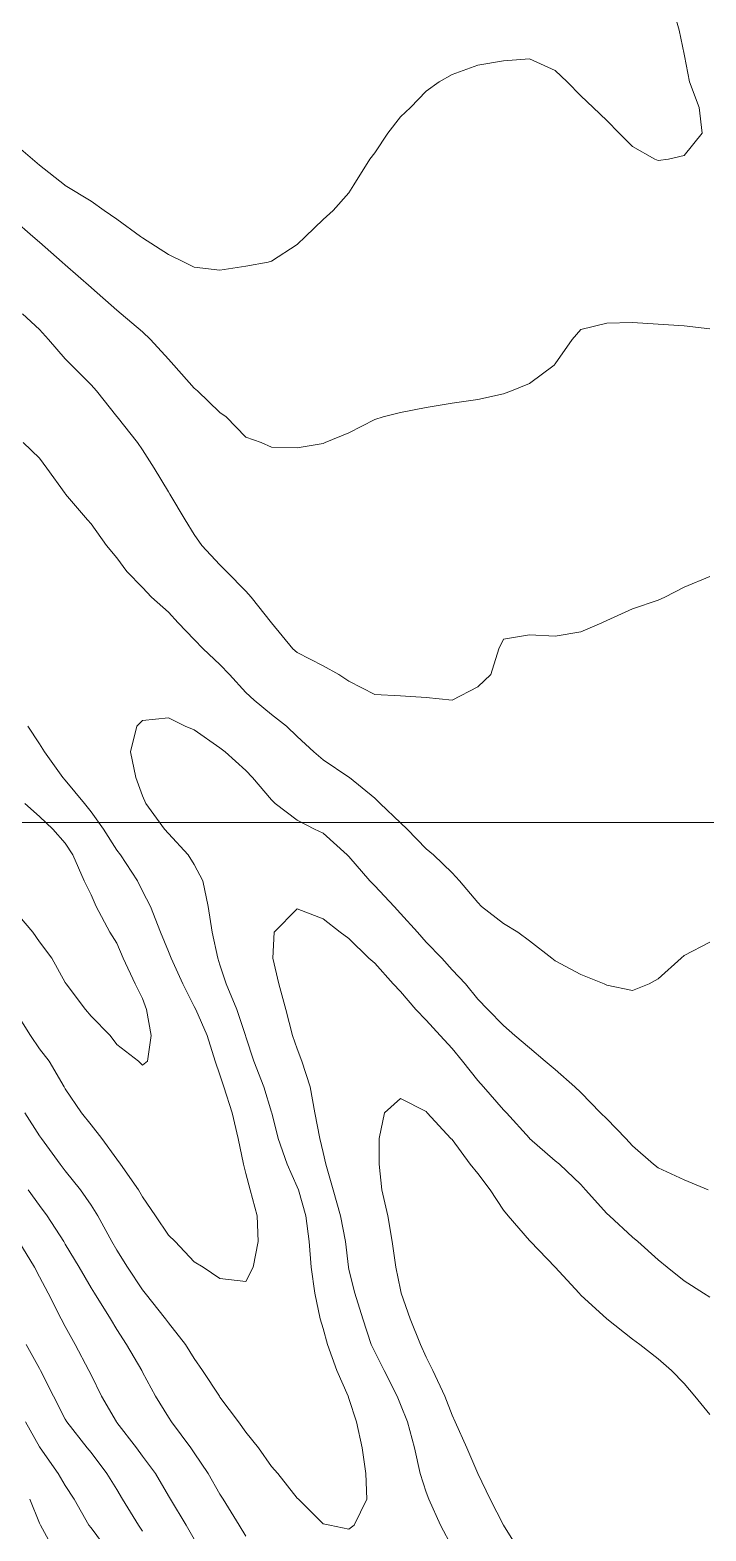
# Model space of a CAD drawing. Header units: centimetres. Extents: x 0 to 642158, y -847 to 649707.
# Drawn here: x 617129.57 to 617142.67, y 620573.64 to 620602.75 of the extents above; entities that cross this region are included whole.
import ezdxf

# ---------------------------------------------------------------- set-up
doc = ezdxf.new("R2010")
doc.units = ezdxf.units.CM
doc.header["$MEASUREMENT"] = 0
doc.layers.add('MEV_grille', color=254, linetype='Continuous', lineweight=9)
doc.layers.add('WAL_topographie 0.5', color=253, linetype='Continuous', lineweight=20)

# ---------------------------------------------------------------- blocks, each defined once
blk = doc.blocks.new('*U114')
at = {"layer": 'MEV_grille', "transparency": 33554687}
blk.add_lwpolyline([(-1338.461, 0), (1338.461, 0)], dxfattribs=at)
blk = doc.blocks.new('*U115')
at = {"layer": 'MEV_grille', "color": 0, "linetype": 'ByBlock', "lineweight": -2, "transparency": 16777216}
blk.add_blockref('*U114', (0, -1800), dxfattribs=at)

msp = doc.modelspace()

# ---------------------------------------------------------------- linework, layer by layer
at = {"layer": 'WAL_topographie 0.5'}
for points in [[(617142.01, 620603.25), (617142.155, 620602.75), (617142.25, 620602.281), (617142.256, 620602.25), (617142.358, 620601.75), (617142.541, 620601.25), (617142.599, 620600.75), (617142.25, 620600.318), (617141.95, 620600.25), (617141.75, 620600.222), (617141.684, 620600.25), (617141.25, 620600.495), (617140.993, 620600.75), (617140.75, 620600.995), (617140.488, 620601.25), (617140.25, 620601.479), (617139.981, 620601.75), (617139.75, 620601.967), (617139.25, 620602.195), (617138.75, 620602.157), (617138.25, 620602.069), (617137.75, 620601.89), (617137.5, 620601.75), (617137.25, 620601.566), (617136.943, 620601.25), (617136.75, 620601.07), (617136.508, 620600.75), (617136.25, 620600.369), (617136.156, 620600.25), (617135.849, 620599.75), (617135.75, 620599.594), (617135.444, 620599.25), (617135.25, 620599.075), (617134.908, 620598.75), (617134.75, 620598.595), (617134.25, 620598.27), (617134.185, 620598.25)], [(617134.185, 620598.25), (617133.75, 620598.169), (617133.25, 620598.092), (617132.75, 620598.149), (617132.558, 620598.25), (617132.25, 620598.401), (617131.75, 620598.719), (617131.708, 620598.75), (617131.25, 620599.08), (617131.003, 620599.25), (617130.75, 620599.43), (617130.25, 620599.738), (617130.234, 620599.75), (617129.75, 620600.129), (617129.616, 620600.25), (617129.25, 620600.559)], [(617135.291, 620594.75), (617135.25, 620594.73), (617134.75, 620594.647), (617134.25, 620594.661), (617134.05, 620594.75), (617133.75, 620594.854), (617133.369, 620595.25), (617133.25, 620595.33), (617132.813, 620595.75), (617132.75, 620595.807), (617132.358, 620596.25), (617132.25, 620596.369), (617131.901, 620596.75), (617131.75, 620596.895), (617131.336, 620597.25), (617131.25, 620597.316), (617130.76, 620597.75), (617130.75, 620597.758), (617130.25, 620598.196), (617130.193, 620598.25), (617129.75, 620598.636), (617129.621, 620598.75), (617129.25, 620599.07)], [(617142.75, 620592.154), (617142.25, 620591.945), (617141.879, 620591.75), (617141.75, 620591.69), (617141.25, 620591.522), (617140.75, 620591.299), (617140.653, 620591.25), (617140.25, 620591.081), (617139.75, 620590.996), (617139.25, 620591.021), (617138.75, 620590.933), (617138.66, 620590.75), (617138.504, 620590.25), (617138.25, 620590.011), (617137.75, 620589.75), (617137.75, 620589.75), (617137.75, 620589.75), (617137.25, 620589.801), (617136.75, 620589.834), (617136.25, 620589.865), (617135.75, 620590.124), (617135.552, 620590.25), (617135.25, 620590.42), (617134.75, 620590.675), (617134.666, 620590.75), (617134.25, 620591.25), (617134.25, 620591.25), (617133.856, 620591.75), (617133.75, 620591.868), (617133.376, 620592.25), (617133.25, 620592.376), (617132.898, 620592.75), (617132.75, 620592.966), (617132.572, 620593.25), (617132.277, 620593.75), (617132.25, 620593.794), (617131.977, 620594.25), (617131.75, 620594.607), (617131.653, 620594.75), (617131.257, 620595.25), (617131.25, 620595.258), (617130.854, 620595.75), (617130.75, 620595.869), (617130.371, 620596.25), (617130.25, 620596.376), (617129.926, 620596.75), (617129.75, 620596.941), (617129.421, 620597.25)], [(617142.75, 620596.958), (617142.25, 620597.013), (617141.75, 620597.044), (617141.25, 620597.077), (617140.75, 620597.067), (617140.25, 620596.944), (617140.079, 620596.75), (617139.75, 620596.278), (617139.73, 620596.25), (617139.25, 620595.894), (617138.905, 620595.75), (617138.75, 620595.694), (617138.25, 620595.582), (617137.75, 620595.512), (617137.25, 620595.429), (617136.75, 620595.331), (617136.412, 620595.25), (617136.25, 620595.194), (617135.75, 620594.937), (617135.291, 620594.75)], [(617142.75, 620585.06), (617142.25, 620584.797), (617142.192, 620584.75), (617141.75, 620584.346), (617141.57, 620584.25), (617141.25, 620584.123), (617140.75, 620584.226), (617140.698, 620584.25), (617140.25, 620584.432), (617139.75, 620584.696), (617139.683, 620584.75), (617139.25, 620585.081), (617139.026, 620585.25), (617138.75, 620585.421), (617138.324, 620585.75), (617138.25, 620585.825), (617137.894, 620586.25), (617137.75, 620586.401), (617137.389, 620586.75), (617137.25, 620586.869), (617136.878, 620587.25), (617136.75, 620587.374), (617136.357, 620587.75), (617136.25, 620587.85), (617135.759, 620588.25), (617135.75, 620588.256), (617135.25, 620588.597), (617135.07, 620588.75), (617134.75, 620589.048), (617134.539, 620589.25), (617134.25, 620589.474), (617133.913, 620589.75), (617133.75, 620589.904), (617133.433, 620590.25), (617133.25, 620590.444), (617132.925, 620590.75), (617132.75, 620590.929), (617132.439, 620591.25), (617132.25, 620591.462), (617131.923, 620591.75), (617131.75, 620591.936), (617131.445, 620592.25), (617131.25, 620592.511), (617131.047, 620592.75), (617130.75, 620593.174), (617130.684, 620593.25), (617130.256, 620593.75), (617130.25, 620593.759), (617129.893, 620594.25), (617129.75, 620594.446), (617129.435, 620594.75)], [(617142.718, 620580.25), (617142.25, 620580.45), (617141.75, 620580.68), (617141.656, 620580.75), (617141.25, 620581.104), (617141.12, 620581.25), (617140.75, 620581.632), (617140.627, 620581.75), (617140.25, 620582.139), (617140.131, 620582.25), (617139.75, 620582.586), (617139.557, 620582.75), (617139.25, 620583.009), (617138.965, 620583.25), (617138.75, 620583.438), (617138.443, 620583.75), (617138.25, 620583.952), (617138.01, 620584.25), (617137.75, 620584.524), (617137.55, 620584.75), (617137.25, 620585.06), (617137.078, 620585.25), (617136.75, 620585.614), (617136.625, 620585.75), (617136.25, 620586.151), (617136.159, 620586.25), (617135.75, 620586.717), (617135.716, 620586.75), (617135.25, 620587.174), (617135.083, 620587.25), (617134.75, 620587.424), (617134.321, 620587.75), (617134.25, 620587.819), (617133.88, 620588.25), (617133.75, 620588.385), (617133.353, 620588.75), (617133.25, 620588.829), (617132.75, 620589.177), (617132.577, 620589.25), (617132.25, 620589.412), (617131.75, 620589.355), (617131.637, 620589.25), (617131.515, 620588.75), (617131.616, 620588.25), (617131.75, 620587.896), (617131.813, 620587.75), (617132.174, 620587.25), (617132.25, 620587.166), (617132.633, 620586.75), (617132.75, 620586.563), (617132.92, 620586.25), (617133.02, 620585.75), (617133.096, 620585.25), (617133.206, 620584.75), (617133.25, 620584.621), (617133.37, 620584.25), (617133.576, 620583.75), (617133.742, 620583.25), (617133.75, 620583.222), (617133.906, 620582.75), (617134.103, 620582.25), (617134.25, 620581.763), (617134.254, 620581.75), (617134.38, 620581.25), (617134.552, 620580.75), (617134.75, 620580.313), (617134.773, 620580.25), (617134.916, 620579.75), (617134.979, 620579.25), (617135.016, 620578.75), (617135.087, 620578.25), (617135.193, 620577.75), (617135.25, 620577.563), (617135.337, 620577.25), (617135.519, 620576.75), (617135.736, 620576.25), (617135.75, 620576.208), (617135.895, 620575.75), (617136.006, 620575.25), (617136.076, 620574.75), (617136.1, 620574.25), (617135.852, 620573.75)], [(617129.523, 620589.25), (617129.75, 620588.902), (617129.846, 620588.75), (617130.205, 620588.25), (617130.25, 620588.201), (617130.62, 620587.75), (617130.75, 620587.589), (617130.992, 620587.25), (617131.25, 620586.84), (617131.321, 620586.75), (617131.648, 620586.25), (617131.75, 620586.045), (617131.9, 620585.75), (617132.098, 620585.25), (617132.25, 620584.879), (617132.302, 620584.75), (617132.53, 620584.25), (617132.75, 620583.808), (617132.779, 620583.75), (617133.002, 620583.25), (617133.16, 620582.75), (617133.25, 620582.484), (617133.328, 620582.25), (617133.488, 620581.75), (617133.604, 620581.25), (617133.707, 620580.75), (617133.75, 620580.573), (617133.836, 620580.25), (617133.971, 620579.75), (617133.992, 620579.25), (617133.891, 620578.75)], [(617129.469, 620587.75), (617129.75, 620587.498), (617130.007, 620587.25), (617130.25, 620586.976), (617130.396, 620586.75), (617130.615, 620586.25), (617130.75, 620585.976), (617130.849, 620585.75), (617131.116, 620585.25), (617131.25, 620585.039), (617131.371, 620584.75), (617131.607, 620584.25), (617131.75, 620583.966), (617131.825, 620583.75), (617131.915, 620583.25), (617131.846, 620582.75)], [(617131.846, 620582.75), (617131.75, 620582.674), (617131.667, 620582.75), (617131.25, 620583.075), (617131.121, 620583.25), (617130.75, 620583.619), (617130.64, 620583.75), (617130.268, 620584.25), (617130.25, 620584.275), (617129.992, 620584.75), (617129.75, 620585.065), (617129.619, 620585.25), (617129.25, 620585.682)], [(617142.75, 620578.172), (617142.627, 620578.25), (617142.25, 620578.488), (617141.919, 620578.75), (617141.75, 620578.895), (617141.353, 620579.25), (617141.25, 620579.338), (617140.801, 620579.75), (617140.75, 620579.796), (617140.34, 620580.25), (617140.25, 620580.355), (617139.833, 620580.75), (617139.75, 620580.814), (617139.255, 620581.25), (617139.25, 620581.254), (617138.804, 620581.75), (617138.75, 620581.806), (617138.362, 620582.25), (617138.25, 620582.373), (617137.956, 620582.75), (617137.75, 620582.998), (617137.523, 620583.25), (617137.25, 620583.546), (617137.05, 620583.75), (617136.75, 620584.1), (617136.609, 620584.25), (617136.25, 620584.648), (617136.139, 620584.75), (617135.75, 620585.132), (617135.582, 620585.25), (617135.25, 620585.508), (617134.75, 620585.707), (617134.304, 620585.25), (617134.275, 620584.75), (617134.389, 620584.25), (617134.528, 620583.75), (617134.659, 620583.25), (617134.75, 620582.986), (617134.839, 620582.75), (617134.998, 620582.25), (617135.088, 620581.75), (617135.186, 620581.25), (617135.25, 620580.98), (617135.306, 620580.75), (617135.442, 620580.25), (617135.588, 620579.75), (617135.683, 620579.25), (617135.741, 620578.75), (617135.75, 620578.709), (617135.868, 620578.25), (617136.019, 620577.75), (617136.184, 620577.25), (617136.25, 620577.111), (617136.431, 620576.75), (617136.685, 620576.25), (617136.75, 620576.091), (617136.888, 620575.75), (617137.02, 620575.25), (617137.134, 620574.75), (617137.25, 620574.385), (617137.297, 620574.25), (617137.526, 620573.75), (617137.75, 620573.319)], [(617133.891, 620578.75), (617133.75, 620578.478), (617133.25, 620578.531), (617132.925, 620578.75), (617132.75, 620578.859), (617132.379, 620579.25), (617132.25, 620579.376), (617132.003, 620579.75), (617131.75, 620580.116), (617131.673, 620580.25), (617131.323, 620580.75), (617131.25, 620580.847), (617130.961, 620581.25), (617130.75, 620581.513), (617130.565, 620581.75), (617130.25, 620582.212), (617130.228, 620582.25), (617129.935, 620582.75), (617129.75, 620582.99), (617129.574, 620583.25), (617129.257, 620583.75)], [(617142.75, 620575.896), (617142.459, 620576.25), (617142.25, 620576.495), (617142.007, 620576.75), (617141.75, 620576.974), (617141.389, 620577.25), (617141.25, 620577.353), (617140.753, 620577.75), (617140.75, 620577.753), (617140.25, 620578.209), (617140.213, 620578.25), (617139.753, 620578.75), (617139.75, 620578.753), (617139.269, 620579.25), (617139.25, 620579.269), (617138.836, 620579.75), (617138.75, 620579.857), (617138.491, 620580.25), (617138.25, 620580.571), (617138.104, 620580.75), (617137.75, 620581.228), (617137.728, 620581.25), (617137.268, 620581.75), (617137.25, 620581.771), (617136.75, 620582.022), (617136.442, 620581.75), (617136.339, 620581.25), (617136.338, 620580.75), (617136.391, 620580.25), (617136.507, 620579.75), (617136.592, 620579.25), (617136.661, 620578.75), (617136.75, 620578.313), (617136.765, 620578.25), (617136.937, 620577.75), (617137.14, 620577.25), (617137.25, 620577.004), (617137.375, 620576.75), (617137.609, 620576.25), (617137.75, 620575.88), (617137.809, 620575.75), (617138.04, 620575.25), (617138.25, 620574.75), (617138.25, 620574.75), (617138.49, 620574.25), (617138.748, 620573.75), (617138.75, 620573.747), (617139.056, 620573.25)], [(617135.852, 620573.75), (617135.75, 620573.673), (617135.38, 620573.75), (617135.25, 620573.775), (617134.775, 620574.25), (617134.75, 620574.273), (617134.369, 620574.75), (617134.25, 620574.886), (617133.994, 620575.25), (617133.75, 620575.553), (617133.609, 620575.75), (617133.25, 620576.232), (617133.239, 620576.25), (617132.913, 620576.75), (617132.75, 620576.982), (617132.581, 620577.25), (617132.25, 620577.672), (617132.194, 620577.75), (617131.8, 620578.25), (617131.75, 620578.315), (617131.454, 620578.75), (617131.25, 620579.084), (617131.152, 620579.25), (617130.881, 620579.75), (617130.75, 620579.955), (617130.545, 620580.25), (617130.25, 620580.62), (617130.152, 620580.75), (617129.786, 620581.25), (617129.75, 620581.3), (617129.469, 620581.75)], [(617133.75, 620573.537), (617133.62, 620573.75), (617133.313, 620574.25), (617133.25, 620574.348), (617133.019, 620574.75), (617132.75, 620575.152), (617132.684, 620575.25), (617132.309, 620575.75), (617132.25, 620575.842), (617132, 620576.25), (617131.75, 620576.718), (617131.734, 620576.75), (617131.44, 620577.25), (617131.25, 620577.544), (617131.128, 620577.75), (617130.817, 620578.25), (617130.75, 620578.355), (617130.52, 620578.75), (617130.25, 620579.2), (617130.221, 620579.25), (617129.899, 620579.75), (617129.75, 620579.946), (617129.532, 620580.25)], [(617132.75, 620573.477), (617132.593, 620573.75), (617132.289, 620574.25), (617132.25, 620574.318), (617132.001, 620574.75), (617131.75, 620575.086), (617131.63, 620575.25), (617131.25, 620575.739), (617131.241, 620575.75), (617130.951, 620576.25), (617130.75, 620576.664), (617130.71, 620576.75), (617130.443, 620577.25), (617130.25, 620577.602), (617130.171, 620577.75), (617129.917, 620578.25), (617129.75, 620578.567), (617129.655, 620578.75), (617129.351, 620579.25)], [(617131.75, 620573.631), (617131.671, 620573.75), (617131.363, 620574.25), (617131.25, 620574.439), (617131.057, 620574.75), (617130.75, 620575.157), (617130.677, 620575.25), (617130.282, 620575.75), (617130.25, 620575.807), (617130.025, 620576.25), (617129.77, 620576.75), (617129.75, 620576.786), (617129.494, 620577.25)], [(617131.08, 620573.25), (617130.75, 620573.693), (617130.707, 620573.75), (617130.421, 620574.25), (617130.25, 620574.517), (617130.11, 620574.75), (617129.761, 620575.25), (617129.75, 620575.267), (617129.478, 620575.75)], [(617130.043, 620573.25), (617129.767, 620573.75), (617129.75, 620573.787), (617129.564, 620574.25)]]:
    msp.add_lwpolyline(points, dxfattribs=at)

# ---------------------------------------------------------------- block references
at = {"layer": 'MEV_grille', "transparency": 33554687}
msp.add_blockref('*U115', (616669.481, 622387.381), dxfattribs=at)

doc.saveas('drawing.dxf')
